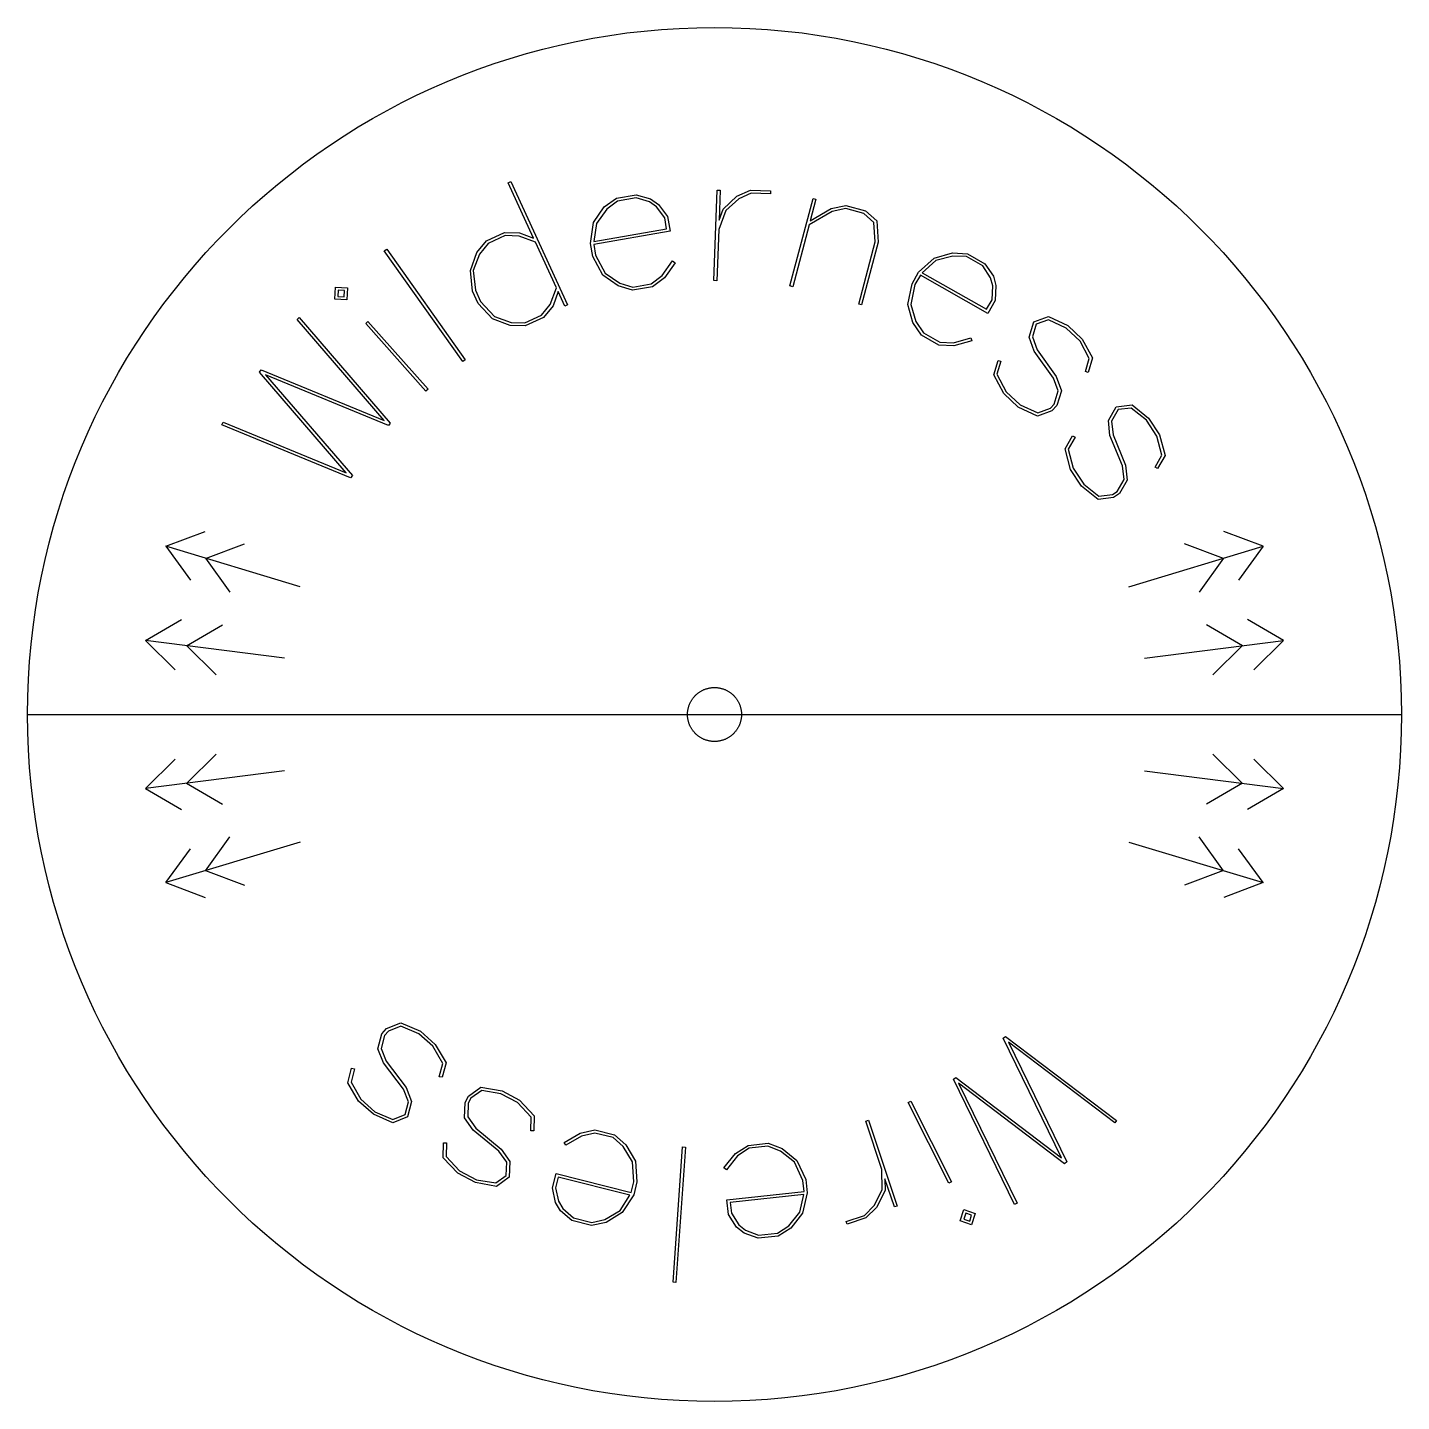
# Model space of a CAD drawing. Extents: x -395 to 418, y -217 to 240.
# Drawn here: x -114.6 to -30.6, y 55.6 to 139.6 of the extents above; entities that cross this region are included whole.
import ezdxf

# ---------------------------------------------------------------- set-up
doc = ezdxf.new("R2010")
doc.units = 0
doc.layers.add('DEFAULT', color=7, linetype='CONTINUOUS')

msp = doc.modelspace()

# ---------------------------------------------------------------- linework, layer by layer
at = {"layer": 'DEFAULT', "color": 5}
for p, q in [((-76.884, 139.431), (-75.821, 139.526)), ((-75.821, 139.526), (-74.751, 139.593)), ((-74.751, 139.593), (-73.674, 139.634)), ((-73.674, 139.634), (-72.59, 139.648)), ((-72.59, 139.648), (-71.505, 139.634)), ((-71.505, 139.634), (-70.428, 139.593)), ((-70.428, 139.593), (-69.358, 139.526)), ((-69.358, 139.526), (-68.295, 139.431)), ((-82.075, 138.573), (-81.054, 138.795)), ((-81.054, 138.795), (-80.024, 138.992)), ((-80.024, 138.992), (-78.986, 139.164)), ((-78.986, 139.164), (-77.939, 139.311)), ((-77.939, 139.311), (-76.884, 139.431)), ((-68.295, 139.431), (-67.24, 139.311)), ((-67.24, 139.311), (-66.193, 139.164)), ((-66.193, 139.164), (-65.155, 138.992)), ((-65.155, 138.992), (-64.125, 138.795)), ((-64.125, 138.795), (-63.104, 138.573)), ((-85.079, 137.76), (-84.088, 138.055)), ((-84.088, 138.055), (-83.086, 138.326)), ((-83.086, 138.326), (-82.075, 138.573)), ((-63.104, 138.573), (-62.093, 138.326)), ((-62.093, 138.326), (-61.091, 138.055)), ((-61.091, 138.055), (-60.1, 137.76)), ((-87.99, 136.735), (-87.031, 137.1)), ((-87.031, 137.1), (-86.06, 137.441)), ((-86.06, 137.441), (-85.079, 137.76)), ((-60.1, 137.76), (-59.119, 137.441)), ((-59.119, 137.441), (-58.149, 137.1)), ((-58.149, 137.1), (-57.189, 136.735)), ((-89.874, 135.938), (-88.938, 136.348)), ((-88.938, 136.348), (-87.99, 136.735)), ((-57.189, 136.735), (-56.241, 136.348)), ((-56.241, 136.348), (-55.305, 135.938)), ((-91.71, 135.053), (-90.798, 135.506)), ((-90.798, 135.506), (-89.874, 135.938)), ((-55.305, 135.938), (-54.381, 135.506)), ((-54.381, 135.506), (-53.469, 135.053)), ((-93.495, 134.084), (-92.609, 134.579)), ((-92.609, 134.579), (-91.71, 135.053)), ((-53.469, 135.053), (-52.57, 134.579)), ((-52.57, 134.579), (-51.684, 134.084)), ((-95.227, 133.031), (-94.368, 133.568)), ((-94.368, 133.568), (-93.495, 134.084)), ((-51.684, 134.084), (-50.811, 133.568)), ((-50.811, 133.568), (-49.952, 133.031)), ((-96.072, 132.475), (-95.227, 133.031)), ((-49.952, 133.031), (-49.107, 132.475)), ((-97.719, 131.304), (-96.903, 131.899)), ((-96.903, 131.899), (-96.072, 132.475)), ((-49.107, 132.475), (-48.276, 131.899)), ((-48.276, 131.899), (-47.46, 131.304)), ((-98.52, 130.69), (-97.719, 131.304)), ((-47.46, 131.304), (-46.659, 130.69)), ((-99.305, 130.057), (-98.52, 130.69)), ((-46.659, 130.69), (-45.874, 130.057)), ((-100.829, 128.737), (-100.075, 129.406)), ((-100.075, 129.406), (-99.305, 130.057)), ((-45.874, 130.057), (-45.104, 129.406)), ((-45.104, 129.406), (-44.35, 128.737)), ((-101.567, 128.051), (-100.829, 128.737)), ((-44.35, 128.737), (-43.612, 128.051)), ((-102.288, 127.347), (-101.567, 128.051)), ((-43.612, 128.051), (-42.891, 127.347)), ((-102.992, 126.626), (-102.288, 127.347)), ((-42.891, 127.347), (-42.187, 126.626)), ((-103.679, 125.888), (-102.992, 126.626)), ((-42.187, 126.626), (-41.5, 125.888)), ((-104.348, 125.134), (-103.679, 125.888)), ((-41.5, 125.888), (-40.831, 125.134)), ((-105.631, 123.578), (-104.999, 124.364)), ((-104.999, 124.364), (-104.348, 125.134)), ((-40.831, 125.134), (-40.18, 124.364)), ((-40.18, 124.364), (-39.548, 123.578)), ((-106.246, 122.777), (-105.631, 123.578)), ((-39.548, 123.578), (-38.933, 122.777)), ((-106.841, 121.961), (-106.246, 122.777)), ((-38.933, 122.777), (-38.338, 121.961)), ((-107.417, 121.131), (-106.841, 121.961)), ((-38.338, 121.961), (-37.762, 121.131)), ((-107.973, 120.286), (-107.417, 121.131)), ((-37.762, 121.131), (-37.206, 120.286)), ((-108.509, 119.427), (-107.973, 120.286)), ((-37.206, 120.286), (-36.67, 119.427)), ((-109.025, 118.554), (-108.509, 119.427)), ((-36.67, 119.427), (-36.154, 118.554)), ((-109.52, 117.668), (-109.025, 118.554)), ((-36.154, 118.554), (-35.659, 117.668)), ((-109.995, 116.769), (-109.52, 117.668)), ((-35.659, 117.668), (-35.184, 116.769)), ((-110.448, 115.857), (-109.995, 116.769)), ((-35.184, 116.769), (-34.731, 115.857)), ((-110.879, 114.933), (-110.448, 115.857)), ((-34.731, 115.857), (-34.3, 114.933)), ((-111.289, 113.996), (-110.879, 114.933)), ((-34.3, 114.933), (-33.89, 113.996)), ((-111.676, 113.048), (-111.289, 113.996)), ((-33.89, 113.996), (-33.503, 113.048)), ((-112.041, 112.089), (-111.676, 113.048)), ((-33.503, 113.048), (-33.138, 112.089)), ((-112.383, 111.119), (-112.041, 112.089)), ((-33.138, 112.089), (-32.796, 111.119)), ((-112.701, 110.138), (-112.383, 111.119)), ((-32.796, 111.119), (-32.478, 110.138)), ((-112.996, 109.146), (-112.701, 110.138)), ((-32.478, 110.138), (-32.183, 109.146)), ((-113.267, 108.145), (-112.996, 109.146)), ((-32.183, 109.146), (-31.912, 108.145)), ((-113.514, 107.133), (-113.267, 108.145)), ((-31.912, 108.145), (-31.665, 107.133)), ((-113.736, 106.113), (-113.514, 107.133)), ((-31.665, 107.133), (-31.443, 106.113)), ((-113.934, 105.083), (-113.736, 106.113)), ((-31.443, 106.113), (-31.246, 105.083)), ((-114.106, 104.044), (-113.934, 105.083)), ((-31.246, 105.083), (-31.073, 104.044)), ((-114.252, 102.997), (-114.106, 104.044)), ((-31.073, 104.044), (-30.927, 102.997)), ((-114.373, 101.942), (-114.252, 102.997)), ((-30.927, 102.997), (-30.806, 101.942)), ((-114.467, 100.88), (-114.373, 101.942)), ((-30.806, 101.942), (-30.712, 100.88)), ((-114.535, 99.809), (-114.467, 100.88)), ((-30.712, 100.88), (-30.644, 99.809)), ((-114.576, 98.732), (-114.535, 99.809)), ((-73.341, 99.118), (-73.305, 99.135)), ((-73.305, 99.135), (-73.269, 99.152)), ((-73.269, 99.152), (-73.232, 99.168)), ((-73.232, 99.168), (-73.195, 99.184)), ((-73.195, 99.184), (-73.157, 99.198)), ((-73.157, 99.198), (-73.119, 99.211)), ((-73.119, 99.211), (-73.08, 99.224)), ((-73.08, 99.224), (-73.041, 99.236)), ((-73.041, 99.236), (-73.002, 99.246)), ((-73.002, 99.246), (-72.962, 99.256)), ((-72.962, 99.256), (-72.922, 99.265)), ((-72.922, 99.265), (-72.882, 99.272)), ((-72.882, 99.272), (-72.841, 99.279)), ((-72.841, 99.279), (-72.8, 99.285)), ((-72.8, 99.285), (-72.758, 99.29)), ((-72.758, 99.29), (-72.716, 99.293)), ((-72.716, 99.293), (-72.674, 99.296)), ((-72.674, 99.296), (-72.632, 99.298)), ((-72.632, 99.298), (-72.59, 99.298)), ((-72.59, 99.298), (-72.547, 99.298)), ((-72.547, 99.298), (-72.505, 99.296)), ((-72.505, 99.296), (-72.463, 99.293)), ((-72.463, 99.293), (-72.421, 99.29)), ((-72.421, 99.29), (-72.379, 99.285)), ((-72.379, 99.285), (-72.338, 99.279)), ((-72.338, 99.279), (-72.297, 99.272)), ((-72.297, 99.272), (-72.257, 99.265)), ((-72.257, 99.265), (-72.217, 99.256)), ((-72.217, 99.256), (-72.177, 99.246)), ((-72.177, 99.246), (-72.138, 99.236)), ((-72.138, 99.236), (-72.099, 99.224)), ((-72.099, 99.224), (-72.06, 99.211)), ((-72.06, 99.211), (-72.022, 99.198)), ((-72.022, 99.198), (-71.985, 99.184)), ((-71.985, 99.184), (-71.947, 99.168)), ((-71.947, 99.168), (-71.91, 99.152)), ((-71.91, 99.152), (-71.874, 99.135)), ((-71.874, 99.135), (-71.838, 99.118)), ((-30.644, 99.809), (-30.603, 98.732)), ((-114.59, 97.648), (-114.576, 98.732)), ((-74.125, 98.253), (-74.11, 98.29)), ((-74.11, 98.29), (-74.094, 98.327)), ((-74.094, 98.327), (-74.077, 98.363)), ((-74.077, 98.363), (-74.059, 98.399)), ((-74.059, 98.399), (-74.04, 98.435)), ((-74.04, 98.435), (-74.021, 98.469)), ((-74.021, 98.469), (-74.001, 98.504)), ((-74.001, 98.504), (-73.98, 98.537)), ((-73.98, 98.537), (-73.958, 98.571)), ((-73.958, 98.571), (-73.935, 98.603)), ((-73.935, 98.603), (-73.912, 98.635)), ((-73.912, 98.635), (-73.888, 98.667)), ((-73.888, 98.667), (-73.863, 98.698)), ((-73.863, 98.698), (-73.837, 98.728)), ((-73.837, 98.728), (-73.811, 98.758)), ((-73.811, 98.758), (-73.784, 98.787)), ((-73.784, 98.787), (-73.756, 98.815)), ((-73.756, 98.815), (-73.728, 98.843)), ((-73.728, 98.843), (-73.699, 98.87)), ((-73.699, 98.87), (-73.669, 98.896)), ((-73.669, 98.896), (-73.639, 98.921)), ((-73.639, 98.921), (-73.608, 98.946)), ((-73.608, 98.946), (-73.577, 98.97)), ((-73.577, 98.97), (-73.545, 98.994)), ((-73.545, 98.994), (-73.512, 99.016)), ((-73.512, 99.016), (-73.479, 99.038)), ((-73.479, 99.038), (-73.445, 99.059)), ((-73.445, 99.059), (-73.411, 99.08)), ((-73.411, 99.08), (-73.376, 99.099)), ((-73.376, 99.099), (-73.341, 99.118)), ((-71.838, 99.118), (-71.803, 99.099)), ((-71.803, 99.099), (-71.768, 99.08)), ((-71.768, 99.08), (-71.734, 99.059)), ((-71.734, 99.059), (-71.7, 99.038)), ((-71.7, 99.038), (-71.667, 99.016)), ((-71.667, 99.016), (-71.634, 98.994)), ((-71.634, 98.994), (-71.602, 98.97)), ((-71.602, 98.97), (-71.571, 98.946)), ((-71.571, 98.946), (-71.54, 98.921)), ((-71.54, 98.921), (-71.51, 98.896)), ((-71.51, 98.896), (-71.48, 98.87)), ((-71.48, 98.87), (-71.451, 98.843)), ((-71.451, 98.843), (-71.423, 98.815)), ((-71.423, 98.815), (-71.395, 98.787)), ((-71.395, 98.787), (-71.368, 98.758)), ((-71.368, 98.758), (-71.342, 98.728)), ((-71.342, 98.728), (-71.316, 98.698)), ((-71.316, 98.698), (-71.291, 98.667)), ((-71.291, 98.667), (-71.267, 98.635)), ((-71.267, 98.635), (-71.244, 98.603)), ((-71.244, 98.603), (-71.221, 98.571)), ((-71.221, 98.571), (-71.199, 98.537)), ((-71.199, 98.537), (-71.178, 98.504)), ((-71.178, 98.504), (-71.158, 98.469)), ((-71.158, 98.469), (-71.139, 98.435)), ((-71.139, 98.435), (-71.12, 98.399)), ((-71.12, 98.399), (-71.102, 98.363)), ((-71.102, 98.363), (-71.085, 98.327)), ((-71.085, 98.327), (-71.069, 98.29)), ((-71.069, 98.29), (-71.054, 98.253)), ((-30.603, 98.732), (-30.59, 97.648)), ((-114.59, 97.648), (-30.59, 97.648)), ((-114.576, 96.564), (-114.59, 97.648)), ((-74.24, 97.648), (-74.239, 97.691)), ((-74.239, 97.606), (-74.24, 97.648)), ((-74.239, 97.691), (-74.237, 97.733)), ((-74.237, 97.563), (-74.239, 97.606)), ((-74.237, 97.733), (-74.235, 97.775)), ((-74.235, 97.521), (-74.237, 97.563)), ((-74.235, 97.775), (-74.231, 97.817)), ((-74.231, 97.479), (-74.235, 97.521)), ((-74.231, 97.817), (-74.226, 97.858)), ((-74.226, 97.438), (-74.231, 97.479)), ((-74.226, 97.858), (-74.221, 97.899)), ((-74.221, 97.899), (-74.214, 97.94)), ((-74.214, 97.94), (-74.206, 97.981)), ((-74.206, 97.981), (-74.197, 98.021)), ((-74.197, 98.021), (-74.188, 98.061)), ((-74.188, 98.061), (-74.177, 98.1)), ((-74.177, 98.1), (-74.165, 98.139)), ((-74.165, 98.139), (-74.153, 98.177)), ((-74.153, 98.177), (-74.139, 98.215)), ((-74.139, 98.215), (-74.125, 98.253)), ((-71.054, 98.253), (-71.04, 98.215)), ((-71.04, 98.215), (-71.026, 98.177)), ((-71.026, 98.177), (-71.014, 98.139)), ((-71.014, 98.139), (-71.002, 98.1)), ((-71.002, 98.1), (-70.991, 98.061)), ((-70.991, 98.061), (-70.982, 98.021)), ((-70.982, 98.021), (-70.973, 97.981)), ((-70.973, 97.981), (-70.965, 97.94)), ((-70.965, 97.94), (-70.959, 97.899)), ((-70.959, 97.899), (-70.953, 97.858)), ((-70.953, 97.858), (-70.948, 97.817)), ((-70.948, 97.479), (-70.953, 97.438)), ((-70.948, 97.817), (-70.944, 97.775)), ((-70.944, 97.521), (-70.948, 97.479)), ((-70.944, 97.775), (-70.942, 97.733)), ((-70.942, 97.563), (-70.944, 97.521)), ((-70.942, 97.733), (-70.94, 97.691)), ((-70.94, 97.606), (-70.942, 97.563)), ((-70.94, 97.691), (-70.94, 97.648)), ((-70.94, 97.648), (-70.94, 97.606)), ((-30.59, 97.648), (-30.603, 96.564)), ((-74.221, 97.397), (-74.226, 97.438)), ((-74.214, 97.356), (-74.221, 97.397)), ((-74.206, 97.316), (-74.214, 97.356)), ((-74.197, 97.276), (-74.206, 97.316)), ((-74.188, 97.236), (-74.197, 97.276)), ((-74.177, 97.196), (-74.188, 97.236)), ((-74.165, 97.157), (-74.177, 97.196)), ((-74.153, 97.119), (-74.165, 97.157)), ((-74.139, 97.081), (-74.153, 97.119)), ((-74.125, 97.043), (-74.139, 97.081)), ((-74.11, 97.006), (-74.125, 97.043)), ((-74.094, 96.969), (-74.11, 97.006)), ((-74.077, 96.933), (-74.094, 96.969)), ((-74.059, 96.897), (-74.077, 96.933)), ((-74.04, 96.862), (-74.059, 96.897)), ((-74.021, 96.827), (-74.04, 96.862)), ((-74.001, 96.793), (-74.021, 96.827)), ((-73.98, 96.759), (-74.001, 96.793)), ((-73.958, 96.726), (-73.98, 96.759)), ((-73.935, 96.693), (-73.958, 96.726)), ((-73.912, 96.661), (-73.935, 96.693)), ((-73.888, 96.629), (-73.912, 96.661)), ((-73.863, 96.599), (-73.888, 96.629)), ((-71.291, 96.629), (-71.316, 96.599)), ((-71.267, 96.661), (-71.291, 96.629)), ((-71.244, 96.693), (-71.267, 96.661)), ((-71.221, 96.726), (-71.244, 96.693)), ((-71.199, 96.759), (-71.221, 96.726)), ((-71.178, 96.793), (-71.199, 96.759)), ((-71.158, 96.827), (-71.178, 96.793)), ((-71.139, 96.862), (-71.158, 96.827)), ((-71.12, 96.897), (-71.139, 96.862)), ((-71.102, 96.933), (-71.12, 96.897)), ((-71.085, 96.969), (-71.102, 96.933)), ((-71.069, 97.006), (-71.085, 96.969)), ((-71.054, 97.043), (-71.069, 97.006)), ((-71.04, 97.081), (-71.054, 97.043)), ((-71.026, 97.119), (-71.04, 97.081)), ((-71.014, 97.157), (-71.026, 97.119)), ((-71.002, 97.196), (-71.014, 97.157)), ((-70.991, 97.236), (-71.002, 97.196)), ((-70.982, 97.276), (-70.991, 97.236)), ((-70.973, 97.316), (-70.982, 97.276)), ((-70.965, 97.356), (-70.973, 97.316)), ((-70.959, 97.397), (-70.965, 97.356)), ((-70.953, 97.438), (-70.959, 97.397)), ((-114.535, 95.487), (-114.576, 96.564)), ((-73.837, 96.568), (-73.863, 96.599)), ((-73.811, 96.539), (-73.837, 96.568)), ((-73.784, 96.51), (-73.811, 96.539)), ((-73.756, 96.481), (-73.784, 96.51)), ((-73.728, 96.454), (-73.756, 96.481)), ((-73.699, 96.427), (-73.728, 96.454)), ((-73.669, 96.4), (-73.699, 96.427)), ((-73.639, 96.375), (-73.669, 96.4)), ((-73.608, 96.35), (-73.639, 96.375)), ((-73.577, 96.326), (-73.608, 96.35)), ((-73.545, 96.303), (-73.577, 96.326)), ((-73.512, 96.28), (-73.545, 96.303)), ((-73.479, 96.258), (-73.512, 96.28)), ((-73.445, 96.237), (-73.479, 96.258)), ((-73.411, 96.217), (-73.445, 96.237)), ((-73.376, 96.197), (-73.411, 96.217)), ((-73.341, 96.179), (-73.376, 96.197)), ((-73.305, 96.161), (-73.341, 96.179)), ((-73.269, 96.144), (-73.305, 96.161)), ((-73.232, 96.128), (-73.269, 96.144)), ((-73.195, 96.113), (-73.232, 96.128)), ((-73.157, 96.098), (-73.195, 96.113)), ((-73.119, 96.085), (-73.157, 96.098)), ((-73.08, 96.072), (-73.119, 96.085)), ((-73.041, 96.061), (-73.08, 96.072)), ((-73.002, 96.05), (-73.041, 96.061)), ((-72.962, 96.04), (-73.002, 96.05)), ((-72.922, 96.032), (-72.962, 96.04)), ((-72.882, 96.024), (-72.922, 96.032)), ((-72.841, 96.017), (-72.882, 96.024)), ((-72.8, 96.011), (-72.841, 96.017)), ((-72.758, 96.007), (-72.8, 96.011)), ((-72.716, 96.003), (-72.758, 96.007)), ((-72.674, 96), (-72.716, 96.003)), ((-72.632, 95.999), (-72.674, 96)), ((-72.59, 95.998), (-72.632, 95.999)), ((-72.547, 95.999), (-72.59, 95.998)), ((-72.505, 96), (-72.547, 95.999)), ((-72.463, 96.003), (-72.505, 96)), ((-72.421, 96.007), (-72.463, 96.003)), ((-72.379, 96.011), (-72.421, 96.007)), ((-72.338, 96.017), (-72.379, 96.011)), ((-72.297, 96.024), (-72.338, 96.017)), ((-72.257, 96.032), (-72.297, 96.024)), ((-72.217, 96.04), (-72.257, 96.032)), ((-72.177, 96.05), (-72.217, 96.04)), ((-72.138, 96.061), (-72.177, 96.05)), ((-72.099, 96.072), (-72.138, 96.061)), ((-72.06, 96.085), (-72.099, 96.072)), ((-72.022, 96.098), (-72.06, 96.085)), ((-71.985, 96.113), (-72.022, 96.098)), ((-71.947, 96.128), (-71.985, 96.113)), ((-71.91, 96.144), (-71.947, 96.128)), ((-71.874, 96.161), (-71.91, 96.144)), ((-71.838, 96.179), (-71.874, 96.161)), ((-71.803, 96.197), (-71.838, 96.179)), ((-71.768, 96.217), (-71.803, 96.197)), ((-71.734, 96.237), (-71.768, 96.217)), ((-71.7, 96.258), (-71.734, 96.237)), ((-71.667, 96.28), (-71.7, 96.258)), ((-71.634, 96.303), (-71.667, 96.28)), ((-71.602, 96.326), (-71.634, 96.303)), ((-71.571, 96.35), (-71.602, 96.326)), ((-71.54, 96.375), (-71.571, 96.35)), ((-71.51, 96.4), (-71.54, 96.375)), ((-71.48, 96.427), (-71.51, 96.4)), ((-71.451, 96.454), (-71.48, 96.427)), ((-71.423, 96.481), (-71.451, 96.454)), ((-71.395, 96.51), (-71.423, 96.481)), ((-71.368, 96.539), (-71.395, 96.51)), ((-71.342, 96.568), (-71.368, 96.539)), ((-71.316, 96.599), (-71.342, 96.568)), ((-30.603, 96.564), (-30.644, 95.487)), ((-114.467, 94.417), (-114.535, 95.487)), ((-30.644, 95.487), (-30.712, 94.417)), ((-114.373, 93.354), (-114.467, 94.417)), ((-30.712, 94.417), (-30.806, 93.354)), ((-114.252, 92.299), (-114.373, 93.354)), ((-30.806, 93.354), (-30.927, 92.299)), ((-114.106, 91.252), (-114.252, 92.299)), ((-30.927, 92.299), (-31.073, 91.252)), ((-113.934, 90.213), (-114.106, 91.252)), ((-31.073, 91.252), (-31.246, 90.213)), ((-113.736, 89.184), (-113.934, 90.213)), ((-31.246, 90.213), (-31.443, 89.184)), ((-113.514, 88.163), (-113.736, 89.184)), ((-31.443, 89.184), (-31.665, 88.163)), ((-113.267, 87.152), (-113.514, 88.163)), ((-31.665, 88.163), (-31.912, 87.152)), ((-112.996, 86.15), (-113.267, 87.152)), ((-31.912, 87.152), (-32.183, 86.15)), ((-112.701, 85.159), (-112.996, 86.15)), ((-32.183, 86.15), (-32.478, 85.159)), ((-112.383, 84.178), (-112.701, 85.159)), ((-32.478, 85.159), (-32.796, 84.178)), ((-112.041, 83.207), (-112.383, 84.178)), ((-32.796, 84.178), (-33.138, 83.207)), ((-111.676, 82.248), (-112.041, 83.207)), ((-33.138, 83.207), (-33.503, 82.248)), ((-111.289, 81.3), (-111.676, 82.248)), ((-33.503, 82.248), (-33.89, 81.3)), ((-110.879, 80.364), (-111.289, 81.3)), ((-33.89, 81.3), (-34.3, 80.364)), ((-110.448, 79.439), (-110.879, 80.364)), ((-34.3, 80.364), (-34.731, 79.439)), ((-109.995, 78.528), (-110.448, 79.439)), ((-34.731, 79.439), (-35.184, 78.528)), ((-109.52, 77.628), (-109.995, 78.528)), ((-35.184, 78.528), (-35.659, 77.628)), ((-109.025, 76.742), (-109.52, 77.628)), ((-35.659, 77.628), (-36.154, 76.742)), ((-108.509, 75.87), (-109.025, 76.742)), ((-36.154, 76.742), (-36.67, 75.87)), ((-107.973, 75.011), (-108.509, 75.87)), ((-36.67, 75.87), (-37.206, 75.011)), ((-107.417, 74.166), (-107.973, 75.011)), ((-37.206, 75.011), (-37.762, 74.166)), ((-106.841, 73.335), (-107.417, 74.166)), ((-37.762, 74.166), (-38.338, 73.335)), ((-106.246, 72.519), (-106.841, 73.335)), ((-38.338, 73.335), (-38.933, 72.519)), ((-105.631, 71.718), (-106.246, 72.519)), ((-38.933, 72.519), (-39.548, 71.718)), ((-104.999, 70.932), (-105.631, 71.718)), ((-39.548, 71.718), (-40.18, 70.932)), ((-104.348, 70.162), (-104.999, 70.932)), ((-40.18, 70.932), (-40.831, 70.162)), ((-103.679, 69.408), (-104.348, 70.162)), ((-40.831, 70.162), (-41.5, 69.408)), ((-102.992, 68.671), (-103.679, 69.408)), ((-41.5, 69.408), (-42.187, 68.671)), ((-102.288, 67.95), (-102.992, 68.671)), ((-42.187, 68.671), (-42.891, 67.95)), ((-101.567, 67.246), (-102.288, 67.95)), ((-100.829, 66.559), (-101.567, 67.246)), ((-43.612, 67.246), (-44.35, 66.559)), ((-42.891, 67.95), (-43.612, 67.246)), ((-100.075, 65.89), (-100.829, 66.559)), ((-44.35, 66.559), (-45.104, 65.89)), ((-99.305, 65.239), (-100.075, 65.89)), ((-45.104, 65.89), (-45.874, 65.239)), ((-98.52, 64.606), (-99.305, 65.239)), ((-45.874, 65.239), (-46.659, 64.606)), ((-97.719, 63.992), (-98.52, 64.606)), ((-96.903, 63.397), (-97.719, 63.992)), ((-47.46, 63.992), (-48.276, 63.397)), ((-46.659, 64.606), (-47.46, 63.992)), ((-96.072, 62.821), (-96.903, 63.397)), ((-48.276, 63.397), (-49.107, 62.821)), ((-95.227, 62.265), (-96.072, 62.821)), ((-94.368, 61.729), (-95.227, 62.265)), ((-49.952, 62.265), (-50.811, 61.729)), ((-49.107, 62.821), (-49.952, 62.265)), ((-93.495, 61.213), (-94.368, 61.729)), ((-50.811, 61.729), (-51.684, 61.213)), ((-92.609, 60.717), (-93.495, 61.213)), ((-91.71, 60.243), (-92.609, 60.717)), ((-52.57, 60.717), (-53.469, 60.243)), ((-51.684, 61.213), (-52.57, 60.717)), ((-90.798, 59.79), (-91.71, 60.243)), ((-89.874, 59.358), (-90.798, 59.79)), ((-54.381, 59.79), (-55.305, 59.358)), ((-53.469, 60.243), (-54.381, 59.79)), ((-88.938, 58.949), (-89.874, 59.358)), ((-87.99, 58.561), (-88.938, 58.949)), ((-56.241, 58.949), (-57.189, 58.561)), ((-55.305, 59.358), (-56.241, 58.949)), ((-87.031, 58.197), (-87.99, 58.561)), ((-86.06, 57.855), (-87.031, 58.197)), ((-58.149, 58.197), (-59.119, 57.855)), ((-57.189, 58.561), (-58.149, 58.197)), ((-85.079, 57.536), (-86.06, 57.855)), ((-84.088, 57.241), (-85.079, 57.536)), ((-83.086, 56.97), (-84.088, 57.241)), ((-61.091, 57.241), (-62.093, 56.97)), ((-60.1, 57.536), (-61.091, 57.241)), ((-59.119, 57.855), (-60.1, 57.536)), ((-82.075, 56.724), (-83.086, 56.97)), ((-81.054, 56.501), (-82.075, 56.724)), ((-80.024, 56.304), (-81.054, 56.501)), ((-78.986, 56.132), (-80.024, 56.304)), ((-65.155, 56.304), (-66.193, 56.132)), ((-64.125, 56.501), (-65.155, 56.304)), ((-63.104, 56.724), (-64.125, 56.501)), ((-62.093, 56.97), (-63.104, 56.724)), ((-77.939, 55.986), (-78.986, 56.132)), ((-76.884, 55.865), (-77.939, 55.986)), ((-75.821, 55.771), (-76.884, 55.865)), ((-74.751, 55.703), (-75.821, 55.771)), ((-73.674, 55.662), (-74.751, 55.703)), ((-72.59, 55.648), (-73.674, 55.662)), ((-71.505, 55.662), (-72.59, 55.648)), ((-70.428, 55.703), (-71.505, 55.662)), ((-69.358, 55.771), (-70.428, 55.703)), ((-68.295, 55.865), (-69.358, 55.771)), ((-67.24, 55.986), (-68.295, 55.865)), ((-66.193, 56.132), (-67.24, 55.986))]:
    msp.add_line(p, q, dxfattribs=at)
at = {"layer": 'DEFAULT', "color": 1}
for p, q in [((-85.205, 130.157), (-85.039, 130.233)), ((-85.039, 130.233), (-81.577, 122.689)), ((-83.646, 126.761), (-85.205, 130.157)), ((-78.581, 129.213), (-77.37, 129.425)), ((-77.37, 129.425), (-76.492, 129.171)), ((-72.631, 124.17), (-72.422, 129.701)), ((-72.422, 129.701), (-72.24, 129.694)), ((-72.24, 129.694), (-72.309, 127.876)), ((-71.217, 129.34), (-70.38, 129.711)), ((-70.345, 129.528), (-71.108, 129.178)), ((-70.38, 129.711), (-69.169, 129.666)), ((-69.175, 129.484), (-70.345, 129.528)), ((-69.169, 129.666), (-69.175, 129.484)), ((-79.981, 127.719), (-79.325, 128.674)), ((-79.181, 128.54), (-79.813, 127.661)), ((-79.325, 128.674), (-78.581, 129.213)), ((-78.52, 129.039), (-79.181, 128.54)), ((-77.38, 129.239), (-78.52, 129.039)), ((-76.562, 128.985), (-77.38, 129.239)), ((-76.135, 128.684), (-76.562, 128.985)), ((-76.492, 129.171), (-76.006, 128.83)), ((-75.633, 128.009), (-76.135, 128.684)), ((-76.006, 128.83), (-75.462, 128.086)), ((-72.309, 127.876), (-72.063, 128.545)), ((-72.063, 128.545), (-71.217, 129.34)), ((-71.108, 129.178), (-71.903, 128.453)), ((-67.98, 123.849), (-66.561, 129.198)), ((-66.385, 129.152), (-66.736, 127.83)), ((-66.736, 127.83), (-65.459, 128.581)), ((-66.561, 129.198), (-66.385, 129.152)), ((-65.459, 128.581), (-64.562, 128.759)), ((-64.568, 128.573), (-65.389, 128.398)), ((-63.456, 128.278), (-64.568, 128.573)), ((-64.562, 128.759), (-63.368, 128.443)), ((-80.172, 126.449), (-79.981, 127.719)), ((-75.516, 127.344), (-75.633, 128.009)), ((-75.462, 128.086), (-75.306, 127.196)), ((-71.903, 128.453), (-72.331, 127.288)), ((-65.389, 128.398), (-66.8, 127.588)), ((-62.842, 127.73), (-63.456, 128.278)), ((-63.368, 128.443), (-62.659, 127.827)), ((-62.763, 126.554), (-62.842, 127.73)), ((-62.659, 127.827), (-62.584, 126.518)), ((-86.538, 126.598), (-85.42, 127.111)), ((-85.383, 126.928), (-86.42, 126.452)), ((-85.42, 127.111), (-84.506, 127.088)), ((-84.527, 126.89), (-85.383, 126.928)), ((-83.541, 126.532), (-84.527, 126.89)), ((-84.506, 127.088), (-83.646, 126.761)), ((-75.306, 127.196), (-79.975, 126.377)), ((-79.813, 127.661), (-79.974, 126.562)), ((-79.974, 126.562), (-75.516, 127.344)), ((-72.331, 127.288), (-72.449, 124.163)), ((-66.8, 127.588), (-67.804, 123.803)), ((-92.778, 125.999), (-92.63, 126.104)), ((-92.63, 126.104), (-87.828, 119.333)), ((-87.121, 125.888), (-86.538, 126.598)), ((-86.42, 126.452), (-86.947, 125.789)), ((-82.254, 123.728), (-83.541, 126.532)), ((-80.031, 125.645), (-80.172, 126.449)), ((-79.975, 126.377), (-79.86, 125.723)), ((-63.776, 122.734), (-62.763, 126.554)), ((-62.584, 126.518), (-63.601, 122.688)), ((-87.976, 119.228), (-92.778, 125.999)), ((-87.513, 124.798), (-87.121, 125.888)), ((-86.947, 125.789), (-87.337, 124.786)), ((-79.419, 124.516), (-80.031, 125.645)), ((-79.86, 125.723), (-79.273, 124.629)), ((-75.781, 124.477), (-75.15, 125.382)), ((-74.99, 125.27), (-75.645, 124.344)), ((-75.15, 125.382), (-74.99, 125.27)), ((-60.113, 124.691), (-59.157, 125.55)), ((-59.065, 125.398), (-59.888, 124.652)), ((-59.157, 125.55), (-58.045, 125.869)), ((-58.018, 125.674), (-59.065, 125.398)), ((-58.045, 125.869), (-57.127, 125.811)), ((-57.191, 125.639), (-58.018, 125.674)), ((-56.184, 125.068), (-57.191, 125.639)), ((-57.127, 125.811), (-56.057, 125.205)), ((-56.057, 125.205), (-55.542, 124.45)), ((-87.375, 123.521), (-87.513, 124.798)), ((-87.337, 124.786), (-87.206, 123.589)), ((-78.479, 123.847), (-79.419, 124.516)), ((-79.273, 124.629), (-78.38, 124.013)), ((-76.459, 123.972), (-75.781, 124.477)), ((-75.645, 124.344), (-76.384, 123.8)), ((-60.515, 123.981), (-60.113, 124.691)), ((-60.006, 124.51), (-60.334, 123.932)), ((-55.883, 122.172), (-60.006, 124.51)), ((-59.888, 124.652), (-55.951, 122.42)), ((-55.715, 124.351), (-56.184, 125.068)), ((-55.575, 123.848), (-55.715, 124.351)), ((-55.542, 124.45), (-55.384, 123.879)), ((-95.804, 123.047), (-95.76, 123.779)), ((-95.76, 123.779), (-95.028, 123.735)), ((-95.594, 123.592), (-95.617, 123.212)), ((-95.214, 123.569), (-95.594, 123.592)), ((-95.237, 123.189), (-95.214, 123.569)), ((-95.028, 123.735), (-95.072, 123.003)), ((-87.035, 122.78), (-87.375, 123.521)), ((-87.206, 123.589), (-86.889, 122.898)), ((-82.638, 122.714), (-82.254, 123.728)), ((-82.149, 123.499), (-82.462, 122.634)), ((-81.743, 122.613), (-82.149, 123.499)), ((-77.594, 123.588), (-78.479, 123.847)), ((-78.38, 124.013), (-77.584, 123.775)), ((-76.384, 123.8), (-77.594, 123.588)), ((-77.584, 123.775), (-76.459, 123.972)), ((-72.449, 124.163), (-72.631, 124.17)), ((-67.804, 123.803), (-67.98, 123.849)), ((-60.761, 122.72), (-60.515, 123.981)), ((-60.334, 123.932), (-60.577, 122.715)), ((-55.618, 123.007), (-55.575, 123.848)), ((-55.384, 123.879), (-55.437, 122.958)), ((-95.072, 123.003), (-95.804, 123.047)), ((-95.617, 123.212), (-95.237, 123.189)), ((-86.156, 121.843), (-87.035, 122.78)), ((-86.889, 122.898), (-86.044, 121.989)), ((-83.164, 122.063), (-82.638, 122.714)), ((-81.577, 122.689), (-81.743, 122.613)), ((-63.601, 122.688), (-63.776, 122.734)), ((-60.462, 121.606), (-60.761, 122.72)), ((-60.577, 122.715), (-60.279, 121.672)), ((-55.951, 122.42), (-55.618, 123.007)), ((-55.437, 122.958), (-55.883, 122.172)), ((-98.11, 121.791), (-97.971, 121.909)), ((-97.971, 121.909), (-92.413, 115.463)), ((-85.077, 121.434), (-86.156, 121.843)), ((-86.044, 121.989), (-85.024, 121.62)), ((-84.193, 121.591), (-83.164, 122.063)), ((-83.038, 121.921), (-84.156, 121.408)), ((-82.462, 122.634), (-83.038, 121.921)), ((-53.071, 121.645), (-52.161, 121.983)), ((-52.161, 121.983), (-50.983, 121.425)), ((-92.787, 115.618), (-98.11, 121.791)), ((-93.913, 121.556), (-93.777, 121.677)), ((-90.239, 117.417), (-93.913, 121.556)), ((-93.777, 121.677), (-90.103, 117.538)), ((-84.156, 121.408), (-85.077, 121.434)), ((-85.024, 121.62), (-84.193, 121.591)), ((-59.944, 120.844), (-60.462, 121.606)), ((-60.279, 121.672), (-59.817, 120.981)), ((-59.817, 120.981), (-58.824, 120.418)), ((-53.349, 120.724), (-53.071, 121.645)), ((-52.917, 121.507), (-53.157, 120.729)), ((-52.173, 121.772), (-52.917, 121.507)), ((-51.086, 121.272), (-52.173, 121.772)), ((-50.237, 120.472), (-51.086, 121.272)), ((-50.983, 121.425), (-50.105, 120.597)), ((-58.874, 120.237), (-59.944, 120.844)), ((-57.959, 120.187), (-58.874, 120.237)), ((-58.824, 120.418), (-57.979, 120.376)), ((-57.979, 120.376), (-56.916, 120.673)), ((-56.864, 120.485), (-57.959, 120.187)), ((-56.916, 120.673), (-56.864, 120.485)), ((-53.039, 119.856), (-53.349, 120.724)), ((-53.157, 120.729), (-52.865, 119.944)), ((-49.685, 119.42), (-50.237, 120.472)), ((-50.105, 120.597), (-49.474, 119.45)), ((-87.828, 119.333), (-87.976, 119.228)), ((-55.523, 118.418), (-55.257, 119.296)), ((-55.257, 119.296), (-55.084, 119.257)), ((-51.87, 118.216), (-53.039, 119.856)), ((-52.865, 119.944), (-51.695, 118.303)), ((-49.911, 118.611), (-49.685, 119.42)), ((-49.474, 119.45), (-49.741, 118.564)), ((-100.409, 118.57), (-100.299, 118.722)), ((-95.098, 112.417), (-100.409, 118.57)), ((-100.299, 118.722), (-92.787, 115.618)), ((-55.084, 119.257), (-55.323, 118.453)), ((-55.323, 118.453), (-54.755, 117.383)), ((-49.741, 118.564), (-49.911, 118.611)), ((-92.523, 115.312), (-100.037, 118.417)), ((-100.037, 118.417), (-94.724, 112.263)), ((-54.901, 117.27), (-55.523, 118.418)), ((-51.579, 117.426), (-51.87, 118.216)), ((-51.695, 118.303), (-51.38, 117.43)), ((-90.103, 117.538), (-90.239, 117.417)), ((-54.022, 116.442), (-54.901, 117.27)), ((-54.755, 117.383), (-53.913, 116.589)), ((-51.817, 116.628), (-51.579, 117.426)), ((-51.38, 117.43), (-51.654, 116.536)), ((-52.836, 115.885), (-54.022, 116.442)), ((-53.913, 116.589), (-52.833, 116.094)), ((-51.957, 116.215), (-52.836, 115.885)), ((-52.833, 116.094), (-52.055, 116.375)), ((-52.055, 116.375), (-51.817, 116.628)), ((-51.654, 116.536), (-51.957, 116.215)), ((-48.513, 115.626), (-48.03, 116.458)), ((-47.912, 116.288), (-48.326, 115.587)), ((-48.03, 116.458), (-47.066, 116.576)), ((-47.126, 116.374), (-47.912, 116.288)), ((-46.185, 115.636), (-47.126, 116.374)), ((-47.066, 116.576), (-46.049, 115.761)), ((-102.701, 115.357), (-102.636, 115.521)), ((-94.833, 112.111), (-102.701, 115.357)), ((-102.636, 115.521), (-95.098, 112.417)), ((-92.413, 115.463), (-92.523, 115.312)), ((-48.412, 114.71), (-48.513, 115.626)), ((-48.326, 115.587), (-48.223, 114.755)), ((-45.544, 114.66), (-46.185, 115.636)), ((-46.049, 115.761), (-45.387, 114.751)), ((-51.162, 113.887), (-50.7, 114.679)), ((-50.541, 114.601), (-50.959, 113.874)), ((-50.7, 114.679), (-50.541, 114.601)), ((-47.655, 112.844), (-48.412, 114.71)), ((-48.223, 114.755), (-47.465, 112.888)), ((-45.25, 113.51), (-45.544, 114.66)), ((-45.387, 114.751), (-45.039, 113.489)), ((-50.823, 112.626), (-51.162, 113.887)), ((-50.959, 113.874), (-50.655, 112.702)), ((-45.658, 112.774), (-45.25, 113.51)), ((-45.039, 113.489), (-45.503, 112.69)), ((-50.16, 111.617), (-50.823, 112.626)), ((-50.655, 112.702), (-50.019, 111.734)), ((-47.555, 112.008), (-47.655, 112.844)), ((-47.465, 112.888), (-47.361, 111.966)), ((-45.503, 112.69), (-45.658, 112.774)), ((-94.724, 112.263), (-94.833, 112.111)), ((-50.019, 111.734), (-49.084, 111.003)), ((-47.972, 111.287), (-47.555, 112.008)), ((-47.361, 111.966), (-47.834, 111.159)), ((-49.135, 110.8), (-50.16, 111.617)), ((-48.203, 110.917), (-49.135, 110.8)), ((-49.084, 111.003), (-48.262, 111.096)), ((-48.262, 111.096), (-47.972, 111.287)), ((-47.834, 111.159), (-48.203, 110.917)), ((-106.123, 107.929), (-103.733, 108.828)), ((-39.056, 107.929), (-41.446, 108.828)), ((-106.123, 107.929), (-104.633, 105.855)), ((-97.92, 105.445), (-106.123, 107.929)), ((-103.708, 107.188), (-101.318, 108.088)), ((-47.259, 105.445), (-39.056, 107.929)), ((-41.471, 107.188), (-43.861, 108.088)), ((-39.056, 107.929), (-40.546, 105.855)), ((-103.703, 107.205), (-102.213, 105.131)), ((-41.476, 107.205), (-42.966, 105.131)), ((-107.371, 102.17), (-105.165, 103.456)), ((-37.808, 102.17), (-40.014, 103.456)), ((-104.866, 101.844), (-102.66, 103.131)), ((-40.313, 101.844), (-42.519, 103.131)), ((-98.868, 101.094), (-107.371, 102.17)), ((-107.371, 102.17), (-105.555, 100.374)), ((-104.864, 101.861), (-103.048, 100.066)), ((-46.311, 101.094), (-37.808, 102.17)), ((-40.315, 101.861), (-42.131, 100.066)), ((-37.808, 102.17), (-39.624, 100.374)), ((-107.371, 93.127), (-105.555, 94.922)), ((-104.864, 93.435), (-103.048, 95.23)), ((-40.315, 93.435), (-42.131, 95.23)), ((-37.808, 93.127), (-39.624, 94.922)), ((-98.868, 94.202), (-107.371, 93.127)), ((-46.311, 94.202), (-37.808, 93.127)), ((-104.866, 93.452), (-102.66, 92.166)), ((-40.313, 93.452), (-42.519, 92.166)), ((-107.371, 93.127), (-105.165, 91.84)), ((-37.808, 93.127), (-40.014, 91.84)), ((-103.703, 88.091), (-102.213, 90.165)), ((-41.476, 88.091), (-42.966, 90.165)), ((-97.92, 89.851), (-106.123, 87.368)), ((-106.123, 87.368), (-104.633, 89.442)), ((-47.259, 89.851), (-39.056, 87.368)), ((-39.056, 87.368), (-40.546, 89.442)), ((-106.123, 87.368), (-103.733, 86.468)), ((-103.708, 88.108), (-101.318, 87.209)), ((-41.471, 88.108), (-43.861, 87.209)), ((-39.056, 87.368), (-41.446, 86.468)), ((-92.925, 78.117), (-92.632, 78.447)), ((-92.529, 78.29), (-92.759, 78.03)), ((-92.632, 78.447), (-91.763, 78.805)), ((-91.76, 78.595), (-92.529, 78.29)), ((-91.763, 78.805), (-90.561, 78.283)), ((-90.666, 78.134), (-91.76, 78.595)), ((-89.8, 77.366), (-90.666, 78.134)), ((-90.561, 78.283), (-89.657, 77.482)), ((-93.171, 77.215), (-92.925, 78.117)), ((-92.759, 78.03), (-92.973, 77.225)), ((-89.199, 76.314), (-89.8, 77.366)), ((-89.657, 77.482), (-89, 76.355)), ((-54.937, 77.853), (-54.793, 77.972)), ((-51.369, 70.548), (-54.937, 77.853)), ((-54.793, 77.972), (-48.013, 72.827)), ((-48.118, 72.685), (-54.615, 77.608)), ((-54.615, 77.608), (-51.048, 70.305)), ((-92.83, 76.352), (-93.171, 77.215)), ((-92.973, 77.225), (-92.658, 76.445)), ((-92.658, 76.445), (-91.439, 74.841)), ((-95.014, 75.138), (-94.775, 76.031)), ((-94.603, 75.99), (-94.805, 75.174)), ((-94.775, 76.031), (-94.603, 75.99)), ((-91.61, 74.748), (-92.83, 76.352)), ((-89.413, 75.503), (-89.199, 76.314)), ((-89, 76.355), (-89.24, 75.469)), ((-94.349, 74.01), (-95.014, 75.138)), ((-94.805, 75.174), (-94.22, 74.14)), ((-91.439, 74.841), (-91.103, 73.983)), ((-89.24, 75.469), (-89.413, 75.503)), ((-87.629, 74.315), (-86.866, 74.864)), ((-86.866, 74.864), (-85.575, 74.636)), ((-57.987, 75.348), (-57.843, 75.466)), ((-54.257, 67.698), (-57.987, 75.348)), ((-57.843, 75.466), (-51.369, 70.548)), ((-51.193, 70.186), (-57.665, 75.103)), ((-57.665, 75.103), (-54.093, 67.777)), ((-93.446, 73.209), (-94.349, 74.01)), ((-94.22, 74.14), (-93.348, 73.366)), ((-91.294, 73.972), (-91.61, 74.748)), ((-91.51, 73.187), (-91.294, 73.972)), ((-91.103, 73.983), (-91.351, 73.054)), ((-87.868, 72.992), (-87.837, 73.926)), ((-87.837, 73.926), (-87.629, 74.315)), ((-87.492, 74.186), (-87.656, 73.88)), ((-86.814, 74.661), (-87.492, 74.186)), ((-85.643, 74.466), (-86.814, 74.661)), ((-84.623, 73.92), (-85.643, 74.466)), ((-85.575, 74.636), (-84.511, 74.066)), ((-84.511, 74.066), (-83.61, 73.121)), ((-60.747, 73.935), (-60.585, 74.017)), ((-58.254, 68.994), (-60.747, 73.935)), ((-60.585, 74.017), (-58.092, 69.076)), ((-92.251, 72.688), (-93.446, 73.209)), ((-93.348, 73.366), (-92.246, 72.899)), ((-92.246, 72.899), (-91.51, 73.187)), ((-87.656, 73.88), (-87.677, 73.048)), ((-83.795, 73.035), (-84.623, 73.92)), ((-83.61, 73.121), (-83.638, 72.205)), ((-91.351, 73.054), (-92.251, 72.688)), ((-87.335, 72.232), (-87.868, 72.992)), ((-87.677, 73.048), (-87.189, 72.361)), ((-87.189, 72.361), (-85.633, 71.084)), ((-83.815, 72.197), (-83.795, 73.035)), ((-80.796, 72.055), (-79.899, 72.248)), ((-79.899, 72.248), (-78.708, 71.945)), ((-63.346, 72.789), (-63.174, 72.847)), ((-62.357, 69.823), (-63.346, 72.789)), ((-63.174, 72.847), (-61.422, 67.597)), ((-48.013, 72.827), (-48.118, 72.685)), ((-89.179, 70.544), (-89.153, 71.468)), ((-89.153, 71.468), (-88.977, 71.468)), ((-88.977, 71.468), (-88.984, 70.627)), ((-85.777, 70.953), (-87.335, 72.232)), ((-83.638, 72.205), (-83.815, 72.197)), ((-81.773, 71.478), (-80.796, 72.055)), ((-81.673, 71.311), (-81.773, 71.478)), ((-80.726, 71.878), (-81.673, 71.311)), ((-79.9, 72.061), (-80.726, 71.878)), ((-78.794, 71.78), (-79.9, 72.061)), ((-78.165, 71.236), (-78.794, 71.78)), ((-78.708, 71.945), (-78.007, 71.347)), ((-70.531, 71.303), (-69.309, 71.435)), ((-69.309, 71.435), (-68.443, 71.118)), ((-88.984, 70.627), (-88.176, 69.757)), ((-85.29, 70.272), (-85.777, 70.953)), ((-85.633, 71.084), (-85.106, 70.327)), ((-77.603, 70.308), (-78.165, 71.236)), ((-78.007, 71.347), (-77.424, 70.351)), ((-75.125, 62.938), (-74.548, 71.22)), ((-74.366, 71.207), (-74.944, 62.926)), ((-74.548, 71.22), (-74.366, 71.207)), ((-72.018, 69.928), (-71.304, 70.809)), ((-71.177, 70.668), (-71.866, 69.806)), ((-71.304, 70.809), (-70.531, 71.303)), ((-70.466, 71.127), (-71.177, 70.668)), ((-69.331, 71.25), (-70.466, 71.127)), ((-68.553, 70.959), (-69.331, 71.25)), ((-67.702, 70.285), (-68.553, 70.959)), ((-68.443, 71.118), (-67.549, 70.388)), ((-88.271, 69.601), (-89.179, 70.544)), ((-88.176, 69.757), (-87.147, 69.206)), ((-85.318, 69.458), (-85.29, 70.272)), ((-85.106, 70.327), (-85.133, 69.366)), ((-77.516, 69.07), (-77.603, 70.308)), ((-77.424, 70.351), (-77.328, 69.07)), ((-71.866, 69.806), (-72.018, 69.928)), ((-67.189, 69.155), (-67.702, 70.285)), ((-67.549, 70.388), (-67.013, 69.221)), ((-62.347, 68.581), (-62.357, 69.823)), ((-51.048, 70.305), (-51.193, 70.186)), ((-87.206, 69.032), (-88.271, 69.601)), ((-85.923, 68.801), (-87.206, 69.032)), ((-87.147, 69.206), (-85.967, 69.008)), ((-85.967, 69.008), (-85.318, 69.458)), ((-85.133, 69.366), (-85.923, 68.801)), ((-82.497, 68.716), (-82.274, 69.592)), ((-82.143, 69.371), (-82.309, 68.717)), ((-82.274, 69.592), (-77.68, 68.426)), ((-77.756, 68.258), (-82.143, 69.371)), ((-77.68, 68.426), (-77.516, 69.07)), ((-77.328, 69.07), (-77.529, 68.28)), ((-67.117, 68.495), (-67.189, 69.155)), ((-67.013, 69.221), (-66.925, 68.41)), ((-61.595, 67.54), (-62.171, 69.265)), ((-62.171, 69.265), (-62.165, 68.552)), ((-58.092, 69.076), (-58.254, 68.994)), ((-82.305, 67.814), (-82.497, 68.716)), ((-82.309, 68.717), (-82.128, 67.895)), ((-78.354, 67.321), (-77.756, 68.258)), ((-77.529, 68.28), (-78.224, 67.199)), ((-71.83, 67.986), (-67.117, 68.495)), ((-67.131, 68.31), (-71.63, 67.824)), ((-67.364, 67.224), (-67.131, 68.31)), ((-66.925, 68.41), (-67.2, 67.155)), ((-62.836, 67.624), (-62.347, 68.581)), ((-62.165, 68.552), (-62.677, 67.51)), ((-82.002, 67.305), (-82.305, 67.814)), ((-82.128, 67.895), (-81.861, 67.446)), ((-81.305, 66.713), (-82.002, 67.305)), ((-81.861, 67.446), (-81.219, 66.879)), ((-79.29, 66.778), (-78.354, 67.321)), ((-71.733, 67.087), (-71.83, 67.986)), ((-71.63, 67.824), (-71.558, 67.153)), ((-68.052, 66.389), (-67.364, 67.224)), ((-63.427, 67.027), (-62.836, 67.624)), ((-62.677, 67.51), (-63.329, 66.868)), ((-61.422, 67.597), (-61.595, 67.54)), ((-57.571, 66.684), (-57.341, 67.381)), ((-57.341, 67.381), (-56.645, 67.151)), ((-54.093, 67.777), (-54.257, 67.698)), ((-80.114, 66.411), (-81.305, 66.713)), ((-81.219, 66.879), (-80.097, 66.594)), ((-79.213, 66.597), (-80.114, 66.411)), ((-80.097, 66.594), (-79.29, 66.778)), ((-78.224, 67.199), (-79.213, 66.597)), ((-71.239, 66.309), (-71.733, 67.087)), ((-71.558, 67.153), (-71.102, 66.446)), ((-71.102, 66.446), (-70.695, 66.118)), ((-68.745, 65.935), (-68.052, 66.389)), ((-67.2, 67.155), (-67.917, 66.246)), ((-64.537, 66.657), (-63.427, 67.027)), ((-64.479, 66.484), (-64.537, 66.657)), ((-63.329, 66.868), (-64.479, 66.484)), ((-56.874, 66.455), (-57.571, 66.684)), ((-57.229, 67.159), (-57.349, 66.797)), ((-57.349, 66.797), (-56.987, 66.678)), ((-56.868, 67.04), (-57.229, 67.159)), ((-56.987, 66.678), (-56.868, 67.04)), ((-56.645, 67.151), (-56.874, 66.455)), ((-70.778, 65.937), (-71.239, 66.309)), ((-69.918, 65.625), (-70.778, 65.937)), ((-70.695, 66.118), (-69.896, 65.811)), ((-68.696, 65.757), (-69.918, 65.625)), ((-69.896, 65.811), (-68.745, 65.935)), ((-67.917, 66.246), (-68.696, 65.757)), ((-74.944, 62.926), (-75.125, 62.938))]:
    msp.add_line(p, q, dxfattribs=at)

doc.saveas('drawing.dxf')
